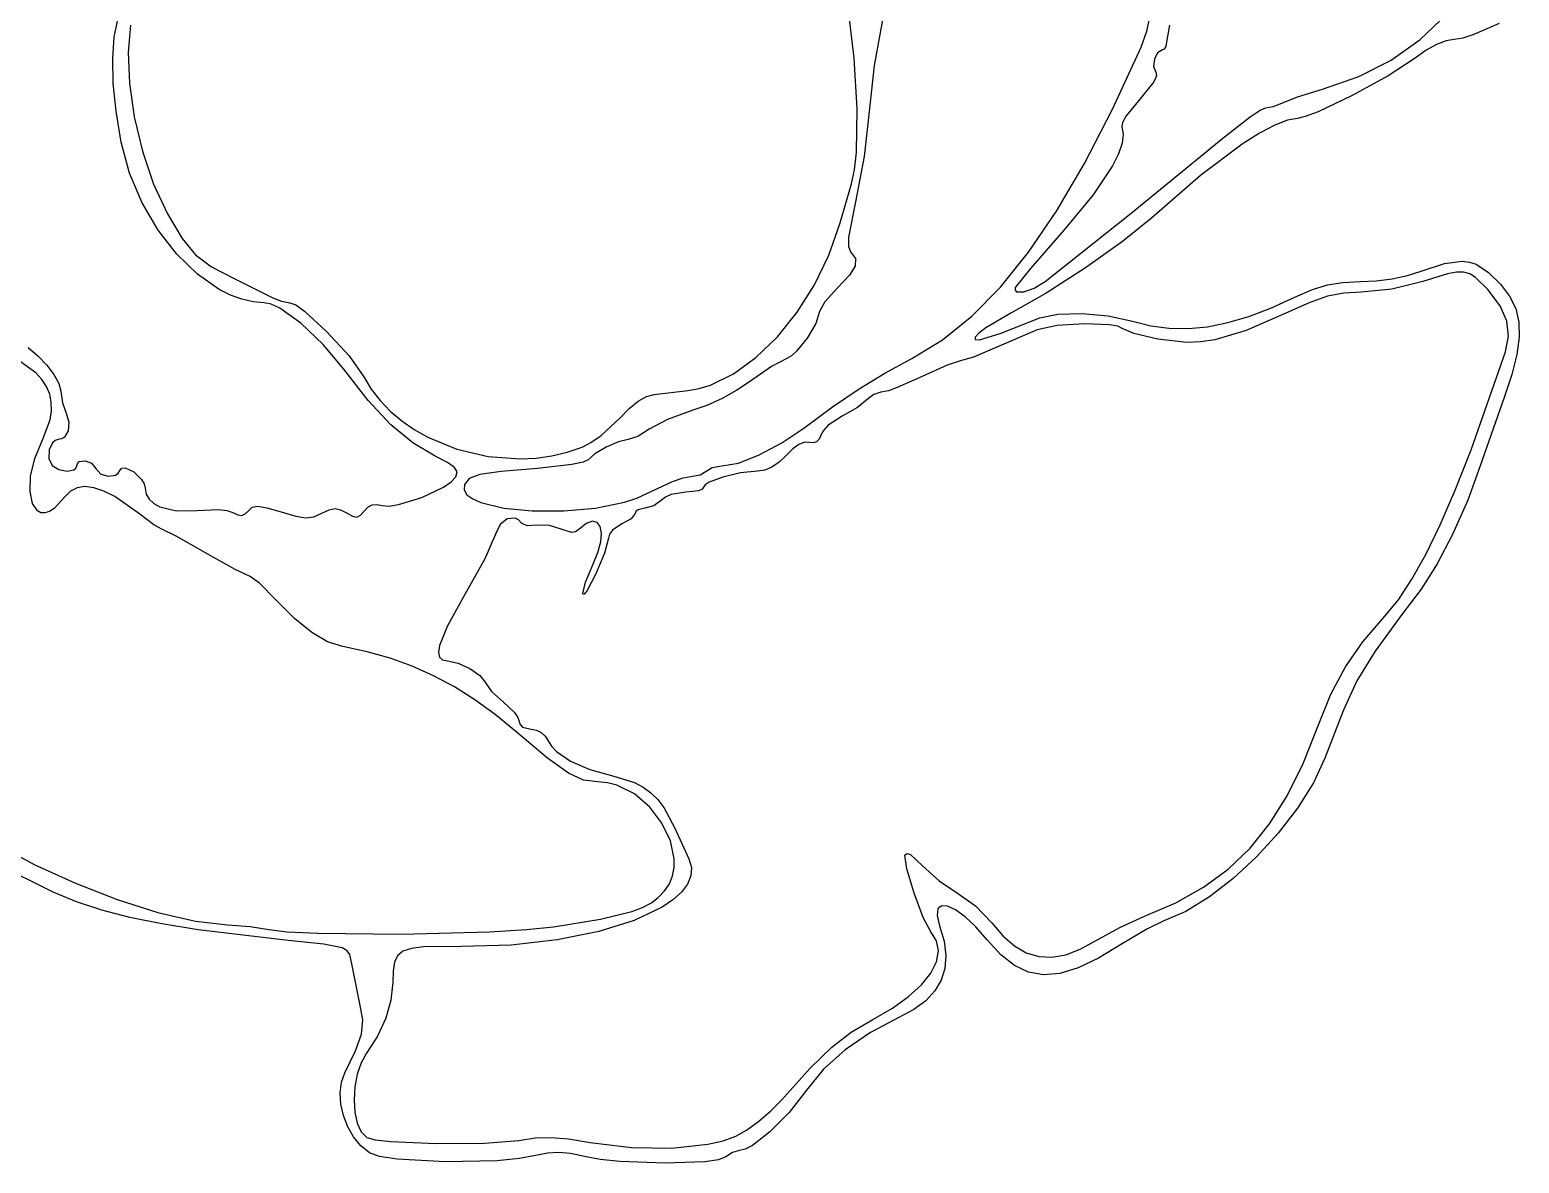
# Model space of a CAD drawing. Extents: x 56 to 1033, y 17 to 979.
# Drawn here: x 757.8 to 924.3, y 105.4 to 232.2 of the extents above; entities that cross this region are included whole.
import ezdxf

# ---------------------------------------------------------------- set-up
doc = ezdxf.new("R2010")
doc.units = 0

msp = doc.modelspace()

# ---------------------------------------------------------------- linework, layer by layer
at = {"layer": 'Layer 1'}
for p, q in [((849.960326, 228.993451), (849.255922, 234.970637)), ((853.432409, 234.843007), (852.91795, 232.08089)), ((767.235909, 231.389725), (767.66206, 233.481141)), ((882.699729, 232.011252), (883.14866, 234.085445)), ((913.274297, 231.108818), (916.23974, 233.94487)), ((769.04469, 232.692742), (768.792181, 229.680397)), ((852.91795, 232.08089), (852.214689, 228.198836)), ((882.07499, 230.21909), (882.699729, 232.011252)), ((885.238109, 232.681748), (884.9771, 231.25001)), ((919.278662, 231.641235), (918.020645, 231.256138)), ((922.08601, 232.893255), (919.278662, 231.641235)), ((767.058868, 228.959679), (767.235909, 231.389725)), ((878.862815, 223.31445), (882.07499, 230.21909)), ((884.44738, 229.92458), (883.909604, 229.619801)), ((884.652197, 230.029166), (884.44738, 229.92458)), ((884.820727, 230.313927), (884.652197, 230.029166)), ((884.9771, 231.25001), (884.820727, 230.313927)), ((910.0294, 228.796715), (913.274297, 231.108818)), ((913.915653, 229.888399), (912.68627, 229.004505)), ((915.085954, 230.547596), (913.915653, 229.888399)), ((916.154545, 230.961545), (915.085954, 230.547596)), ((917.0788, 231.109695), (916.154545, 230.961545)), ((918.020645, 231.256138), (917.0788, 231.109695)), ((767.130773, 226.189774), (767.058868, 228.959679)), ((768.792181, 229.680397), (768.943424, 226.190854)), ((850.309801, 223.344009), (849.960326, 228.993451)), ((852.214689, 228.198836), (851.69541, 223.36318)), ((883.54831, 228.903244), (883.451316, 228.071574)), ((883.909604, 229.619801), (883.54831, 228.903244)), ((906.417573, 226.955537), (910.0294, 228.796715)), ((912.68627, 229.004505), (909.689021, 227.033778)), ((883.451316, 228.071574), (883.70644, 227.42146)), ((883.763825, 227.027188), (883.467934, 226.36752)), ((883.70644, 227.42146), (883.763825, 227.027188)), ((902.35134, 225.53226), (906.417573, 226.955537)), ((909.689021, 227.033778), (905.650688, 224.819563)), ((767.451458, 223.078784), (767.130773, 226.189774)), ((768.943424, 226.190854), (769.47884, 222.430819)), ((883.467934, 226.36752), (881.93978, 224.45903)), ((899.554646, 224.662179), (902.35134, 225.53226)), ((850.235549, 218.50142), (850.309801, 223.344009)), ((851.69541, 223.36318), (851.072273, 218.022006)), ((875.712774, 217.221622), (878.862815, 223.31445)), ((881.93978, 224.45903), (880.390877, 222.540632)), ((894.261001, 222.449676), (895.374248, 223.177397)), ((895.374248, 223.177397), (895.99406, 223.44467)), ((895.99406, 223.44467), (896.843294, 223.603335)), ((896.843294, 223.603335), (897.79398, 223.98481)), ((897.79398, 223.98481), (899.554646, 224.662179)), ((905.650688, 224.819563), (901.842645, 223.013306)), ((768.02076, 219.62548), (767.451458, 223.078784)), ((769.47884, 222.430819), (770.378853, 218.606998)), ((879.981442, 221.796158), (879.90441, 221.33166)), ((880.390877, 222.540632), (879.981442, 221.796158)), ((891.18536, 220.05747), (894.261001, 222.449676)), ((897.001334, 221.528937), (895.309871, 220.622253)), ((898.415085, 222.080385), (897.001334, 221.528937)), ((899.53627, 222.266455), (898.415085, 222.080385)), ((900.422288, 222.46674), (899.53627, 222.266455)), ((901.842645, 223.013306), (900.422288, 222.46674)), ((879.90441, 221.33166), (880.052293, 220.502147)), ((880.052293, 220.502147), (879.92709, 219.497106)), ((880.929219, 211.678842), (891.18536, 220.05747)), ((895.309871, 220.622253), (893.355546, 219.370474)), ((768.9563, 216.13875), (768.02076, 219.62548)), ((770.378853, 218.606998), (771.623882, 214.926097)), ((850.018026, 216.532416), (850.235549, 218.50142)), ((879.52915, 218.317162), (878.858824, 216.962939)), ((879.92709, 219.497106), (879.52915, 218.317162)), ((893.355546, 219.370474), (888.71772, 215.872201)), ((849.66877, 214.94479), (850.018026, 216.532416)), ((851.072273, 218.022006), (850.11927, 212.92468)), ((872.594765, 211.899761), (875.712774, 217.221622)), ((878.858824, 216.962939), (876.702411, 213.734157)), ((770.353584, 212.828262), (768.9563, 216.13875)), ((771.623882, 214.926097), (773.19435, 211.59482)), ((848.37889, 210.48487), (849.66877, 214.94479)), ((888.71772, 215.872201), (883.20667, 211.115255)), ((876.702411, 213.734157), (873.46065, 209.81576)), ((772.13351, 209.782984), (770.353584, 212.828262)), ((773.19435, 211.59482), (774.841499, 208.832742)), ((850.11927, 212.92468), (849.350635, 208.981166)), ((869.478689, 207.308018), (872.594765, 211.899761)), ((871.33136, 204.02557), (880.929219, 211.678842)), ((847.156855, 206.972392), (848.37889, 210.48487)), ((883.20667, 211.115255), (879.982006, 208.493555)), ((774.216975, 207.091886), (772.13351, 209.782984)), ((774.841499, 208.832742), (776.314945, 207.016148)), ((849.350635, 208.981166), (849.34282, 207.923379)), ((873.46065, 209.81576), (869.676786, 205.465141)), ((879.982006, 208.493555), (875.83711, 205.540299)), ((776.524875, 204.843938), (774.216975, 207.091886)), ((776.314945, 207.016148), (778.106106, 205.668764)), ((845.537409, 203.644205), (847.156855, 206.972392)), ((849.34282, 207.923379), (849.57455, 207.35786)), ((849.57455, 207.35786), (850.102909, 206.583549)), ((850.102909, 206.583549), (850.075861, 205.749109)), ((866.334444, 203.405546), (869.478689, 207.308018)), ((778.106106, 205.668764), (780.7064, 204.31432)), ((850.075861, 205.749109), (849.445058, 204.717402)), ((869.676786, 205.465141), (867.98828, 203.35001)), ((875.83711, 205.540299), (871.449019, 202.714046)), ((911.84195, 204.69247), (913.39073, 205.182805)), ((913.39073, 205.182805), (915.995476, 206.030115)), ((916.3277, 204.871247), (913.54398, 204.00476)), ((915.995476, 206.030115), (917.967487, 206.290913)), ((917.316782, 205.051923), (916.3277, 204.871247)), ((918.12413, 205.053579), (917.316782, 205.051923)), ((917.967487, 206.290913), (918.787271, 206.199979)), ((918.814834, 204.868233), (918.12413, 205.053579)), ((918.787271, 206.199979), (919.534136, 205.960751)), ((919.453985, 204.487904), (918.814834, 204.868233)), ((919.534136, 205.960751), (920.92279, 205.035185)), ((920.92279, 205.035185), (922.264131, 203.7083)), ((778.978108, 203.128107), (776.524875, 204.843938)), ((780.7064, 204.31432), (784.96922, 202.20601)), ((843.590056, 200.576585), (845.537409, 203.644205)), ((848.16215, 203.35129), (846.708628, 201.734339)), ((849.445058, 204.717402), (848.16215, 203.35129)), ((863.131929, 200.151499), (866.334444, 203.405546)), ((867.98828, 203.35001), (867.963074, 203.052385)), ((868.930713, 202.871801), (870.090598, 203.273345)), ((870.090598, 203.273345), (871.33137, 204.02557)), ((871.33137, 204.02557), (871.33136, 204.02557)), ((901.20625, 203.122547), (902.891759, 203.649459)), ((902.891759, 203.649459), (904.603163, 203.925246)), ((904.603163, 203.925246), (906.57341, 204.004945)), ((906.57341, 204.004945), (908.336936, 204.086888)), ((908.336936, 204.086888), (910.125234, 204.321614)), ((913.54398, 204.00476), (910.110865, 203.170109)), ((910.125234, 204.321614), (911.84195, 204.69247)), ((920.83798, 203.11037), (919.453985, 204.487904)), ((922.264131, 203.7083), (923.269006, 202.380566)), ((780.234505, 202.49754), (778.978108, 203.128107)), ((781.497571, 202.033365), (780.234505, 202.49754)), ((782.757418, 201.746705), (781.497571, 202.033365)), ((784.00416, 201.64868), (782.757418, 201.746705)), ((784.786744, 201.48567), (784.00416, 201.64868)), ((784.96922, 202.20601), (785.949693, 201.812294)), ((785.949693, 201.812294), (786.87054, 201.64855)), ((786.87054, 201.64855), (787.520589, 201.394212)), ((846.708628, 201.734339), (846.10037, 200.65141)), ((871.449019, 202.714046), (867.49477, 200.473355)), ((867.963074, 203.052385), (868.135383, 202.878251)), ((868.135383, 202.878251), (868.930713, 202.871801)), ((896.635369, 201.077745), (899.31369, 202.289475)), ((900.869033, 201.65041), (898.24873, 200.48011)), ((899.31369, 202.289475), (901.20625, 203.122547)), ((902.916139, 202.367724), (900.869033, 201.65041)), ((904.73369, 202.727856), (902.916139, 202.367724)), ((906.66533, 202.82661), (904.73369, 202.727856)), ((910.110865, 203.170109), (906.66533, 202.82661)), ((922.195092, 201.299558), (920.83798, 203.11037)), ((923.269006, 202.380566), (923.944792, 200.992057)), ((785.759166, 201.023341), (784.786744, 201.48567)), ((788.082029, 199.360939), (785.759166, 201.023341)), ((787.520589, 201.394212), (788.494481, 200.702552)), ((788.494481, 200.702552), (790.986018, 198.435396)), ((841.384299, 197.845804), (843.590056, 200.576585)), ((846.10037, 200.65141), (845.693012, 199.319959)), ((859.841045, 197.505029), (863.131929, 200.151499)), ((867.49477, 200.473355), (864.70779, 198.857687)), ((866.29623, 198.192875), (870.72699, 199.941455)), ((870.72699, 199.941455), (872.759717, 200.360833)), ((872.759717, 200.360833), (875.465154, 200.43)), ((875.465154, 200.43), (878.392559, 200.164652)), ((878.392559, 200.164652), (881.09119, 199.580485)), ((891.748914, 199.421515), (894.122237, 200.123015)), ((898.24873, 200.48011), (893.809894, 198.551677)), ((894.122237, 200.123015), (896.635369, 201.077745)), ((922.958664, 199.59374), (922.195092, 201.299558)), ((923.944792, 200.992057), (924.298867, 199.482844)), ((790.589757, 196.981895), (788.082029, 199.360939)), ((790.986018, 198.435396), (793.489596, 195.70334)), ((845.693012, 199.319959), (844.718045, 197.676409)), ((863.897145, 198.237052), (863.495859, 197.780784)), ((864.70779, 198.857687), (863.897145, 198.237052)), ((870.42153, 198.6213), (865.66505, 196.55952)), ((872.660276, 199.084177), (870.42153, 198.6213)), ((875.726768, 199.275046), (872.660276, 199.084177)), ((878.516333, 199.1765), (875.726768, 199.275046)), ((879.462058, 199.013256), (878.516333, 199.1765)), ((879.9243, 198.77113), (879.462058, 199.013256)), ((881.235356, 198.19918), (879.9243, 198.77113)), ((881.09119, 199.580485), (883.146146, 199.072397)), ((883.93533, 197.55574), (881.235356, 198.19918)), ((883.146146, 199.072397), (885.214017, 198.798686)), ((885.214017, 198.798686), (887.320183, 198.763121)), ((887.320183, 198.763121), (889.490022, 198.969474)), ((889.490022, 198.969474), (891.748914, 199.421515)), ((893.809894, 198.551677), (890.290963, 197.492215)), ((923.154131, 197.902832), (922.958664, 199.59374)), ((924.298867, 199.482844), (924.338609, 197.792998)), ((757.60706, 196.650706), (758.696411, 195.714271)), ((792.89936, 194.20663), (790.589757, 196.981895)), ((838.98964, 195.528137), (841.384299, 197.845804)), ((844.718045, 197.676409), (843.520928, 196.214395)), ((856.43169, 195.42529), (859.841045, 197.505029)), ((865.66505, 196.55952), (863.298786, 195.577142)), ((863.495859, 197.780784), (863.519527, 197.518557)), ((863.519527, 197.518557), (863.983748, 197.480046)), ((863.983748, 197.480046), (866.29623, 198.192875)), ((887.172565, 197.195608), (883.93533, 197.55574)), ((888.714158, 197.255187), (887.172565, 197.195608)), ((890.290963, 197.492215), (888.714158, 197.255187)), ((922.80693, 196.13675), (923.154131, 197.902832)), ((924.338609, 197.792998), (924.071395, 195.862592)), ((758.465365, 193.810466), (756.598275, 195.139869)), ((758.696411, 195.714271), (759.684907, 194.679606)), ((793.489596, 195.70334), (795.14966, 193.36264)), ((836.475584, 193.69986), (838.98964, 195.528137)), ((842.44712, 195.42755), (840.726391, 194.499203)), ((842.947019, 195.705724), (842.44712, 195.42755)), ((843.520928, 196.214395), (842.947019, 195.705724)), ((853.407429, 193.769712), (856.43169, 195.42529)), ((861.97527, 195.16856), (860.37138, 194.64824)), ((863.298786, 195.577142), (861.97527, 195.16856)), ((918.952667, 185.182288), (922.80693, 196.13675)), ((924.071395, 195.862592), (923.504603, 193.631697)), ((759.148388, 193.066937), (758.465365, 193.810466)), ((759.684907, 194.679606), (760.492797, 193.622364)), ((760.492797, 193.622364), (761.040331, 192.618201)), ((795.621389, 190.708589), (792.89936, 194.20663)), ((795.14966, 193.36264), (795.966997, 191.989591)), ((833.911633, 192.437246), (836.475584, 193.69986)), ((840.726391, 194.499203), (838.28162, 192.80437)), ((850.523345, 192.005162), (853.407429, 193.769712)), ((857.58127, 193.40132), (854.79114, 192.15442)), ((860.37138, 194.64824), (857.58127, 193.40132)), ((923.504603, 193.631697), (922.64561, 191.040385)), ((759.664214, 192.271027), (759.148388, 193.066937)), ((760.012707, 191.422863), (759.664214, 192.271027)), ((761.040331, 192.618201), (761.24776, 191.74277)), ((761.24776, 191.74277), (761.433759, 190.457126)), ((795.966997, 191.989591), (796.954768, 190.709551)), ((827.62522, 191.40055), (831.36729, 191.81657)), ((831.36729, 191.81657), (832.632667, 192.041899)), ((832.632667, 192.041899), (833.911633, 192.437246)), ((836.864933, 191.859431), (835.19605, 190.94285)), ((838.28162, 192.80437), (836.864933, 191.859431)), ((847.567283, 189.994504), (850.523345, 192.005162)), ((852.94874, 191.63407), (852.167793, 191.390459)), ((853.827963, 191.786935), (852.94874, 191.63407)), ((854.79114, 192.15442), (853.827963, 191.786935)), ((760.19373, 190.522574), (760.012707, 191.422863)), ((760.207147, 189.570287), (760.19373, 190.522574)), ((761.433759, 190.457126), (761.85348, 189.2818)), ((798.157449, 187.994485), (795.621389, 190.708589)), ((796.954768, 190.709551), (798.09669, 189.527769)), ((824.826787, 189.829592), (825.824004, 190.630162)), ((825.824004, 190.630162), (826.764571, 191.159132)), ((826.764571, 191.159132), (827.62522, 191.40055)), ((833.483217, 190.159326), (831.93468, 189.61356)), ((835.19605, 190.94285), (833.483217, 190.159326)), ((844.32709, 187.6006), (847.567283, 189.994504)), ((850.336213, 189.925452), (848.64673, 188.97603)), ((851.44092, 190.80472), (850.336213, 189.925452)), ((852.167793, 191.390459), (851.44092, 190.80472)), ((922.64561, 191.040385), (919.96507, 183.387135)), ((759.24039, 186.40272), (760.05282, 188.56613)), ((760.05282, 188.56613), (760.207147, 189.570287)), ((761.85348, 189.2818), (762.15867, 188.276984)), ((762.15867, 188.276984), (762.076759, 187.323584)), ((798.09669, 189.527769), (799.376479, 188.449492)), ((799.376479, 188.449492), (800.777853, 187.479971)), ((821.66557, 186.805111), (823.79619, 188.77337)), ((823.79619, 188.77337), (824.826787, 189.829592)), ((829.107775, 188.600131), (827.06663, 187.49794)), ((831.93468, 189.61356), (829.107775, 188.600131)), ((848.64673, 188.97603), (847.072373, 187.937367)), ((761.664245, 186.611951), (761.351669, 186.406284)), ((762.076759, 187.323584), (761.664245, 186.611951)), ((800.618664, 185.958704), (798.157449, 187.994485)), ((800.777853, 187.479971), (802.284527, 186.624452)), ((802.284527, 186.624452), (805.548644, 185.276419)), ((820.540297, 186.013704), (821.66557, 186.805111)), ((825.764471, 186.674849), (824.71438, 186.3325)), ((827.06663, 187.49794), (825.764471, 186.674849)), ((841.887516, 185.957381), (844.32709, 187.6006)), ((846.24446, 186.84349), (846.052081, 186.371968)), ((846.525697, 187.362338), (846.24446, 186.84349)), ((847.072373, 187.937367), (846.525697, 187.362338)), ((758.348727, 184.237025), (759.24039, 186.40272)), ((759.948075, 185.186814), (759.903314, 184.229186)), ((760.331783, 185.993322), (759.948075, 185.186814)), ((760.62674, 186.241071), (760.331783, 185.993322)), ((760.97763, 186.33244), (760.62674, 186.241071)), ((761.351669, 186.406284), (760.97763, 186.33244)), ((803.11616, 184.49563), (800.618664, 185.958704)), ((805.548644, 185.276419), (809.038563, 184.447381)), ((816.174738, 184.514248), (817.896366, 184.920945)), ((817.896366, 184.920945), (819.56046, 185.49413)), ((819.56036, 185.49422), (820.540297, 186.013704)), ((819.56046, 185.49413), (819.56036, 185.49422)), ((822.249983, 185.492373), (820.981683, 184.747322)), ((823.62798, 186.088567), (822.249983, 185.492373)), ((824.71438, 186.3325), (823.62798, 186.088567)), ((839.357084, 184.618426), (841.887516, 185.957381)), ((843.102945, 185.305173), (842.36406, 184.57194)), ((843.793726, 185.800207), (843.102945, 185.305173)), ((844.415277, 186.045158), (843.793726, 185.800207)), ((844.94647, 186.02814), (844.415277, 186.045158)), ((845.399996, 185.962362), (844.94647, 186.02814)), ((845.769563, 186.077615), (845.399996, 185.962362)), ((846.052081, 186.371968), (845.769563, 186.077615)), ((917.189567, 180.692561), (918.952667, 185.182288)), ((757.887239, 182.238552), (758.348727, 184.237025)), ((759.903314, 184.229186), (760.27431, 183.43671)), ((760.27431, 183.43671), (761.043955, 182.979676)), ((762.948088, 183.13017), (763.03375, 183.38721)), ((763.03375, 183.38721), (763.110408, 183.681517)), ((763.110408, 183.681517), (763.315714, 183.871046)), ((763.315714, 183.871046), (763.964263, 183.956112)), ((763.964263, 183.956112), (764.683383, 183.683088)), ((764.683383, 183.683088), (765.17706, 183.09265)), ((804.508179, 183.782897), (803.11616, 184.49563)), ((805.2941, 183.220677), (804.508179, 183.782897)), ((805.568311, 182.713759), (805.2941, 183.220677)), ((809.038563, 184.447381), (812.624016, 184.179328)), ((812.624016, 184.179328), (814.41186, 184.268792)), ((814.41186, 184.268792), (816.174738, 184.514248)), ((818.41394, 183.534059), (814.56944, 183.09985)), ((819.666199, 183.800077), (818.41394, 183.534059)), ((820.22438, 184.05682), (819.666199, 183.800077)), ((820.981683, 184.747322), (820.22438, 184.05682)), ((833.42908, 182.79803), (834.094225, 183.214075)), ((834.094225, 183.214075), (835.18225, 183.38712)), ((835.18225, 183.38712), (837.025445, 183.717189)), ((837.025445, 183.717189), (839.357084, 184.618426)), ((840.774455, 183.251274), (839.966069, 182.910904)), ((841.578611, 183.807634), (840.774455, 183.251274)), ((842.36406, 184.57194), (841.578611, 183.807634)), ((919.96507, 183.387135), (918.58279, 179.558125)), ((757.812885, 180.518094), (757.887239, 182.238552)), ((761.043955, 182.979676), (761.954904, 182.815568)), ((761.954904, 182.815568), (762.715415, 182.949655)), ((762.715415, 182.949655), (762.948088, 183.13017)), ((765.17706, 183.09265), (765.719569, 182.485981)), ((765.719569, 182.485981), (766.550885, 182.232031)), ((766.550885, 182.232031), (767.368858, 182.354845)), ((767.368858, 182.354845), (767.67842, 182.565054)), ((767.67842, 182.565054), (767.87134, 182.87847)), ((767.87134, 182.87847), (768.089405, 183.135462)), ((768.089405, 183.135462), (768.454382, 183.172483)), ((768.454382, 183.172483), (769.408099, 182.738586)), ((769.408099, 182.738586), (770.298551, 181.880731)), ((770.298551, 181.880731), (770.584447, 181.387805)), ((804.045072, 181.011778), (804.922102, 181.610415)), ((804.922102, 181.610415), (805.4252, 182.16693)), ((805.4252, 182.16693), (805.568311, 182.713759)), ((806.907478, 181.989486), (806.40738, 181.31152)), ((808.103665, 182.441035), (806.907478, 181.989486)), ((810.492224, 182.774909), (808.103665, 182.441035)), ((814.56944, 183.09985), (810.492224, 182.774909)), ((826.8664, 180.34557), (829.676056, 181.661595)), ((829.676056, 181.661595), (830.851202, 182.061929)), ((830.851202, 182.061929), (831.66336, 182.20896)), ((831.66336, 182.20896), (832.760217, 182.381995)), ((832.760217, 182.381995), (833.42908, 182.79803)), ((833.757446, 181.564727), (833.300395, 181.272114)), ((835.298686, 182.147536), (833.757446, 181.564727)), ((837.26616, 182.605952), (835.298686, 182.147536)), ((839.16793, 182.79457), (837.26616, 182.605952)), ((839.966069, 182.910904), (839.16793, 182.79457)), ((758.082626, 179.18644), (757.812885, 180.518094)), ((761.74176, 179.96369), (760.52603, 178.632216)), ((762.347991, 180.582535), (761.74176, 179.96369)), ((763.089612, 180.951786), (762.347991, 180.582535)), ((763.961393, 181.072675), (763.089612, 180.951786)), ((764.958104, 180.946434), (763.961393, 181.072675)), ((766.074516, 180.574293), (764.958104, 180.946434)), ((767.305401, 179.957484), (766.074516, 180.574293)), ((770.08967, 177.99479), (767.305401, 179.957484)), ((770.584447, 181.387805), (770.6918, 180.90287)), ((770.6918, 180.90287), (770.805526, 180.249986)), ((770.805526, 180.249986), (771.133174, 179.677428)), ((801.616841, 179.862049), (804.045072, 181.011778)), ((806.40738, 181.31152), (806.359445, 180.707754)), ((806.359445, 180.707754), (806.676125, 180.167577)), ((806.676125, 180.167577), (807.317193, 179.692888)), ((825.668902, 179.796046), (826.86618, 180.34554)), ((826.86618, 180.34554), (826.8664, 180.34557)), ((828.863496, 179.90102), (828.42175, 179.55793)), ((829.524141, 180.181976), (828.863496, 179.90102)), ((831.14473, 180.44153), (829.524141, 180.181976)), ((832.549925, 180.60643), (831.14473, 180.44153)), ((832.977386, 180.784936), (832.549925, 180.60643)), ((833.13438, 181.00293), (832.977386, 180.784936)), ((833.300395, 181.272114), (833.13438, 181.00293)), ((915.512676, 176.810476), (917.189567, 180.692561)), ((758.653424, 178.354382), (758.082626, 179.18644)), ((759.038269, 178.160323), (758.653424, 178.354382)), ((759.979952, 178.285391), (759.482238, 178.13271)), ((760.52603, 178.632216), (759.979952, 178.285391)), ((771.133174, 179.677428), (771.654451, 179.193945)), ((771.654451, 179.193945), (772.349064, 178.808284)), ((772.349064, 178.808284), (774.177125, 178.365423)), ((774.177125, 178.365423), (776.45501, 178.41883)), ((776.45501, 178.41883), (778.885378, 178.526803)), ((778.885378, 178.526803), (779.830927, 178.406989)), ((779.830927, 178.406989), (780.49157, 178.17759)), ((781.869511, 178.016823), (782.2273, 178.38266)), ((782.2273, 178.38266), (782.665254, 178.782216)), ((782.665254, 178.782216), (783.289669, 178.898088)), ((783.289669, 178.898088), (784.299574, 178.723068)), ((784.299574, 178.723068), (785.894, 178.24995)), ((785.894, 178.24995), (785.8941, 178.24976)), ((785.8941, 178.24976), (787.525671, 177.773104)), ((790.44739, 178.0968), (791.269695, 178.480297)), ((791.269695, 178.480297), (791.919271, 178.613237)), ((791.919271, 178.613237), (792.525401, 178.497384)), ((792.525401, 178.497384), (793.21737, 178.1345)), ((794.773585, 177.869188), (795.19952, 178.3634)), ((795.19952, 178.3634), (795.602243, 178.785259)), ((795.602243, 178.785259), (796.064509, 179.025524)), ((796.064509, 179.025524), (796.593658, 179.086416)), ((796.593658, 179.086416), (797.19703, 178.97016)), ((797.19703, 178.97016), (797.967639, 178.908491)), ((797.967639, 178.908491), (799.035747, 179.065568)), ((799.035747, 179.065568), (801.616841, 179.862049)), ((807.317193, 179.692888), (808.242418, 179.285586)), ((808.242418, 179.285586), (810.784428, 178.680743)), ((810.784428, 178.680743), (813.980325, 178.368241)), ((813.980325, 178.368241), (817.508279, 178.363276)), ((817.508279, 178.363276), (821.046459, 178.681041)), ((821.046459, 178.681041), (824.273036, 179.336731)), ((824.273036, 179.336731), (825.668902, 179.796046)), ((825.563614, 178.305021), (825.47634, 178.07061)), ((825.801243, 178.496968), (825.563614, 178.305021)), ((826.5824, 178.67428), (825.801243, 178.496968)), ((827.578928, 178.933848), (826.5824, 178.67428)), ((828.42175, 179.55793), (827.578928, 178.933848)), ((918.58279, 179.558125), (916.828745, 175.631417)), ((759.482238, 178.13271), (759.038269, 178.160323)), ((771.655947, 176.810543), (770.08967, 177.99479)), ((772.54463, 176.31799), (771.655947, 176.810543)), ((780.49157, 178.17759), (781.045317, 177.919462)), ((781.045317, 177.919462), (781.490074, 177.864149)), ((781.490074, 177.864149), (781.869511, 178.016823)), ((787.525671, 177.773104), (788.658999, 177.594407)), ((788.658999, 177.594407), (789.5482, 177.705147)), ((789.5482, 177.705147), (790.44739, 178.0968)), ((793.21737, 178.1345), (793.889263, 177.767052)), ((793.889263, 177.767052), (794.372417, 177.67451)), ((794.372417, 177.67451), (794.773585, 177.869188)), ((810.376025, 176.837773), (809.87405, 175.76675)), ((811.176051, 177.461844), (810.376025, 176.837773)), ((812.047127, 177.543138), (811.176051, 177.461844)), ((812.43837, 177.350298), (812.047127, 177.543138)), ((812.76225, 176.98583), (812.43837, 177.350298)), ((813.402246, 176.70549), (812.76225, 176.98583)), ((814.49828, 176.74738), (813.402246, 176.70549)), ((815.88572, 176.733619), (814.49828, 176.74738)), ((817.22642, 176.31923), (815.88572, 176.733619)), ((820.010766, 176.940255), (819.17753, 176.26343)), ((820.697197, 177.197586), (820.010766, 176.940255)), ((821.219515, 177.078303), (820.697197, 177.197586)), ((821.560415, 176.625285), (821.219515, 177.078303)), ((821.702589, 175.881414), (821.560415, 176.625285)), ((824.00362, 176.90704), (822.952918, 176.204509)), ((825.043723, 177.479814), (824.00362, 176.90704)), ((825.47634, 178.07061), (825.043723, 177.479814)), ((913.904636, 173.498013), (915.512676, 176.810476)), ((774.148615, 175.539301), (772.54463, 176.31799)), ((777.43458, 173.66712), (774.148615, 175.539301)), ((809.87405, 175.76675), (808.664949, 172.992243)), ((818.38199, 175.927085), (817.22642, 176.31923)), ((818.809253, 176.004632), (818.38199, 175.927085)), ((819.17753, 176.26343), (818.809253, 176.004632)), ((821.321533, 173.692631), (821.628731, 174.889569)), ((821.628731, 174.889569), (821.702589, 175.881414)), ((822.49476, 175.30169), (822.0385, 173.641748)), ((822.625017, 175.751799), (822.49476, 175.30169)), ((822.952918, 176.204509), (822.625017, 175.751799)), ((916.828745, 175.631417), (915.162904, 172.442215)), ((780.747239, 171.794951), (777.43458, 173.66712)), ((820.76369, 172.33348), (821.321533, 173.692631)), ((822.0385, 173.641748), (821.07324, 171.333926)), ((912.348088, 170.717151), (913.904636, 173.498013)), ((782.41538, 171.01626), (780.747239, 171.794951)), ((808.664949, 172.992243), (806.29121, 168.74991)), ((819.94591, 170.386641), (820.76369, 172.33348)), ((915.162904, 172.442215), (913.36782, 169.612368)), ((783.459459, 170.264481), (782.41538, 171.01626)), ((785.27153, 168.45698), (783.459459, 170.264481)), ((819.63453, 169.13017), (819.94591, 170.386641)), ((821.07324, 171.333926), (820.103682, 169.467107)), ((910.825672, 168.42987), (912.348088, 170.717151)), ((787.399322, 166.316442), (785.27153, 168.45698)), ((806.29121, 168.74991), (804.481956, 165.518934)), ((819.677304, 169.011429), (819.63453, 169.13017)), ((819.775011, 169.039348), (819.677304, 169.011429)), ((820.103682, 169.467107), (819.775011, 169.039348)), ((909.32003, 166.59815), (910.825672, 168.42987)), ((913.36782, 169.612368), (911.22605, 166.763725)), ((906.841335, 163.719068), (909.32003, 166.59815)), ((911.22605, 166.763725), (908.215831, 162.676116)), ((789.317646, 164.755185), (787.399322, 166.316442)), ((804.481956, 165.518934), (803.592866, 163.292679)), ((791.090622, 163.728251), (789.317646, 164.755185)), ((792.78237, 163.19068), (791.090622, 163.728251)), ((803.592866, 163.292679), (803.488252, 162.535729)), ((904.895315, 160.912094), (906.841335, 163.719068)), ((795.506379, 162.606112), (792.78237, 163.19068)), ((798.08974, 161.875698), (795.506379, 162.606112)), ((800.559172, 160.986331), (798.08974, 161.875698)), ((803.488252, 162.535729), (803.607521, 162.00525)), ((803.607521, 162.00525), (803.948621, 161.693002)), ((803.948621, 161.693002), (804.5095, 161.59075)), ((804.5095, 161.59075), (805.677125, 161.346551)), ((908.215831, 162.676116), (906.18563, 159.356545)), ((802.941391, 159.924901), (800.559172, 160.986331)), ((805.263114, 158.678301), (802.941391, 159.924901)), ((805.677125, 161.346551), (806.98348, 160.739784)), ((806.98348, 160.739784), (808.099057, 159.959195)), ((808.099057, 159.959195), (808.69435, 159.19353)), ((903.286945, 157.855473), (904.895315, 160.912094)), ((807.551056, 157.233421), (805.263114, 158.678301)), ((808.69435, 159.19353), (809.423301, 158.158113)), ((906.18563, 159.356545), (904.6452, 155.987794)), ((809.831936, 155.577154), (807.551056, 157.233421)), ((809.423301, 158.158113), (810.75526, 156.96686)), ((810.75526, 156.96686), (811.999161, 155.792799)), ((901.8212, 154.22745), (903.286945, 157.855473)), ((812.13247, 153.69639), (809.831936, 155.577154)), ((811.999161, 155.792799), (812.377576, 155.23768)), ((812.377576, 155.23768), (812.51656, 154.7987)), ((904.6452, 155.987794), (902.60584, 150.693185)), ((815.676772, 150.717571), (812.13247, 153.69639)), ((812.51656, 154.7987), (812.61514, 154.44955)), ((812.61514, 154.44955), (812.890525, 154.175608)), ((812.890525, 154.175608), (813.84958, 153.93266)), ((813.84958, 153.93266), (814.437411, 153.840244)), ((814.437411, 153.840244), (814.976118, 153.578911)), ((814.976118, 153.578911), (815.430183, 153.172538)), ((900.172634, 150.107077), (901.8212, 154.22745)), ((815.430183, 153.172538), (815.76409, 152.645)), ((815.76409, 152.645), (816.136562, 152.027622)), ((816.136562, 152.027622), (816.680398, 151.436954)), ((818.023606, 149.00672), (815.676772, 150.717571)), ((816.680398, 151.436954), (818.250964, 150.352554)), ((818.250964, 150.352554), (820.41339, 149.425412)), ((898.386913, 146.498527), (900.172634, 150.107077)), ((902.60584, 150.693185), (901.320169, 147.948295)), ((819.719547, 148.227129), (818.023606, 149.00672)), ((820.41339, 149.425412), (823.10528, 148.68914)), ((823.10528, 148.68914), (825.41882, 147.9646)), ((821.31117, 148.04209), (819.719547, 148.227129)), ((822.38719, 147.948999), (821.31117, 148.04209)), ((823.433979, 147.681853), (822.38719, 147.948999)), ((825.395285, 146.69816), (823.433979, 147.681853)), ((827.10593, 145.23654), (825.395285, 146.69816)), ((825.41882, 147.9646), (826.381468, 147.456619)), ((826.381468, 147.456619), (827.237165, 146.832389)), ((827.237165, 146.832389), (828.002757, 146.077577)), ((901.320169, 147.948295), (899.548296, 145.125375)), ((828.476759, 143.442519), (827.10593, 145.23654)), ((828.002757, 146.077577), (828.69509, 145.177853)), ((828.69509, 145.177853), (829.92737, 142.88634)), ((896.422077, 143.355893), (898.386913, 146.498527)), ((899.548296, 145.125375), (897.395293, 142.33057)), ((829.418613, 141.461626), (828.476759, 143.442519)), ((894.236168, 140.633265), (896.422077, 143.355893)), ((829.92737, 142.88634), (831.48807, 139.42513)), ((897.395293, 142.33057), (894.966231, 139.670031)), ((754.263317, 140.980137), (758.371156, 138.772152)), ((829.842336, 139.439388), (829.418613, 141.461626)), ((855.64221, 139.86877), (855.864106, 140.054632)), ((855.864106, 140.054632), (856.280368, 139.909692)), ((856.280368, 139.909692), (857.62009, 138.67278)), ((891.787224, 138.284735), (894.236168, 140.633265)), ((757.93556, 136.958805), (755.182054, 138.27385)), ((758.371156, 138.772152), (762.887978, 136.709092)), ((829.658771, 137.521333), (829.832037, 138.458242)), ((829.832037, 138.458242), (829.842336, 139.439388)), ((831.48807, 139.42513), (831.764567, 138.473155)), ((831.764567, 138.473155), (831.706471, 137.533571)), ((855.859301, 138.31156), (855.64221, 139.86877)), ((856.665273, 135.611269), (855.859301, 138.31156)), ((857.62009, 138.67278), (859.479636, 136.972854)), ((889.033288, 136.264395), (891.787224, 138.284735)), ((894.966231, 139.670031), (892.366183, 137.249905)), ((760.397732, 135.721924), (757.93556, 136.958805)), ((762.887978, 136.709092), (767.557491, 134.899017)), ((828.77876, 135.85299), (829.311393, 136.646852)), ((829.311393, 136.646852), (829.658771, 137.521333)), ((831.332173, 136.613451), (830.660063, 135.71987)), ((831.706471, 137.533571), (831.332173, 136.613451)), ((859.479636, 136.972854), (861.52342, 135.61627)), ((892.366183, 137.249905), (889.700221, 135.17634)), ((762.998187, 134.644203), (760.397732, 135.721924)), ((827.299715, 134.534613), (828.096512, 135.142311)), ((828.096512, 135.142311), (828.77876, 135.85299)), ((830.660063, 135.71987), (829.708529, 134.859904)), ((857.681661, 132.893223), (856.665273, 135.611269)), ((861.52342, 135.61627), (863.545334, 134.180299)), ((885.9324, 134.526336), (889.033288, 136.264395)), ((889.700221, 135.17634), (887.073416, 133.555484)), ((765.829493, 133.704283), (762.998187, 134.644203)), ((768.984222, 132.880804), (765.829493, 133.704283)), ((767.557491, 134.899017), (772.123404, 133.449982)), ((772.123404, 133.449982), (776.329424, 132.470044)), ((821.621412, 132.698458), (825.093348, 133.541124)), ((825.093348, 133.541124), (826.321087, 134.008136)), ((828.495963, 134.040628), (825.361291, 132.552444)), ((826.321087, 134.008136), (827.299715, 134.534613)), ((829.708529, 134.859904), (828.495963, 134.040628)), ((859.316932, 133.84687), (859.236155, 133.098586)), ((859.722325, 134.19269), (859.316932, 133.84687)), ((860.401939, 134.150611), (859.722325, 134.19269)), ((861.305376, 133.735198), (860.401939, 134.150611)), ((862.382241, 132.961015), (861.305376, 133.735198)), ((863.545334, 134.180299), (865.35244, 132.28961)), ((882.4426, 133.02465), (885.9324, 134.526336)), ((887.073416, 133.555484), (884.59084, 132.493485)), ((772.554944, 132.152405), (768.984222, 132.880804)), ((776.634227, 131.497727), (772.554944, 132.152405)), ((776.329424, 132.470044), (779.91926, 132.06726)), ((779.91926, 132.06726), (782.45033, 131.885951)), ((782.45033, 131.885951), (784.53524, 131.54784)), ((813.31838, 131.521997), (816.34564, 131.83261)), ((816.34564, 131.83261), (816.34566, 131.83255)), ((816.34566, 131.83255), (821.621412, 132.698458)), ((825.361291, 132.552444), (821.403167, 131.311916)), ((858.53, 131.28275), (857.681661, 132.893223)), ((859.236155, 133.098586), (859.53039, 131.933275)), ((859.53039, 131.933275), (860.027993, 130.215908)), ((863.582138, 131.842625), (862.382241, 132.961015)), ((864.85467, 130.394595), (863.582138, 131.842625)), ((865.35244, 132.28961), (866.596797, 130.823651)), ((876.97314, 130.27921), (879.670453, 131.77736)), ((879.670453, 131.77736), (882.4426, 133.02465)), ((884.59084, 132.493485), (882.683972, 131.561815)), ((786.68876, 130.324095), (776.634227, 131.497727)), ((784.53524, 131.54784), (786.587474, 131.282708)), ((786.587474, 131.282708), (790.010328, 131.110845)), ((790.662686, 129.902067), (786.68876, 130.324095)), ((790.010328, 131.110845), (799.326124, 131.032231)), ((799.326124, 131.032231), (809.199078, 131.282614)), ((809.199078, 131.282614), (813.31838, 131.521997)), ((816.768709, 130.375645), (811.605037, 129.80023)), ((821.403167, 131.311916), (816.768709, 130.375645)), ((859.19654, 130.26221), (858.53, 131.28275)), ((859.410701, 129.134704), (859.19654, 130.26221)), ((860.027993, 130.215908), (860.226057, 128.635633)), ((866.376246, 128.714861), (864.85467, 130.394595)), ((866.596797, 130.823651), (867.883459, 129.707711)), ((875.252158, 129.326261), (876.97314, 130.27921)), ((882.683972, 131.561815), (879.87817, 129.881225)), ((792.732742, 129.46798), (790.662686, 129.902067)), ((793.263468, 129.163893), (792.732742, 129.46798)), ((793.569803, 128.757766), (793.263468, 129.163893)), ((793.84474, 127.507355), (793.569803, 128.757766)), ((798.911502, 128.605841), (798.566811, 127.879956)), ((799.520534, 129.107691), (798.911502, 128.605841)), ((800.466866, 129.423883), (799.520534, 129.107691)), ((801.82346, 129.592793), (800.466866, 129.423883)), ((806.05927, 129.64227), (801.82346, 129.592793)), ((811.605037, 129.80023), (806.05927, 129.64227)), ((859.188163, 127.92409), (859.410701, 129.134704)), ((860.226057, 128.635633), (860.12197, 127.186575)), ((867.900177, 127.50011), (866.376246, 128.714861)), ((867.883459, 129.707711), (869.221021, 128.940305)), ((869.221021, 128.940305), (870.618076, 128.519944)), ((870.618076, 128.519944), (872.083221, 128.445141)), ((872.083221, 128.445141), (873.62505, 128.714409)), ((873.62505, 128.714409), (875.252158, 129.326261)), ((877.295753, 128.341715), (875.014078, 127.257005)), ((879.87817, 129.881225), (877.295753, 128.341715)), ((794.75097, 123.025485), (793.84474, 127.507355)), ((798.4135, 126.891661), (798.37861, 125.60258)), ((798.566811, 127.879956), (798.4135, 126.891661)), ((857.49571, 125.348975), (858.544606, 126.654228)), ((858.544606, 126.654228), (859.188163, 127.92409)), ((860.12197, 127.186575), (859.713115, 125.862858)), ((869.476195, 126.748647), (867.900177, 127.50011)), ((871.15403, 126.458774), (869.476195, 126.748647)), ((872.983414, 126.628792), (871.15403, 126.458774)), ((875.014078, 127.257005), (872.983414, 126.628792)), ((798.37861, 125.60258), (798.177754, 123.637668)), ((856.057156, 124.032193), (857.49571, 125.348975)), ((859.713115, 125.862858), (858.996878, 124.658605)), ((798.177754, 123.637668), (797.598709, 121.602931)), ((854.244622, 122.727738), (856.057156, 124.032193)), ((857.970645, 123.567941), (856.6318, 122.58499)), ((858.996878, 124.658605), (857.970645, 123.567941)), ((795.02002, 121.413399), (794.75097, 123.025485)), ((797.598709, 121.602931), (796.676762, 119.593419)), ((854.97773, 121.703875), (851.793451, 120.019208)), ((852.07379, 121.45947), (854.244622, 122.727738)), ((856.6318, 122.58499), (854.97773, 121.703875)), ((794.869389, 119.827181), (795.02002, 121.413399)), ((847.476494, 118.378394), (849.633931, 120.036971)), ((851.793451, 120.019208), (848.963892, 118.067159)), ((849.633931, 120.036971), (852.07379, 121.45947)), ((794.228699, 117.959625), (794.869389, 119.827181)), ((796.676762, 119.593419), (795.4472, 117.70418)), ((845.064054, 116.01018), (847.476494, 118.378394)), ((793.02757, 115.503525), (794.228699, 117.959625)), ((794.830615, 116.638297), (794.391614, 115.352015)), ((795.4472, 117.70418), (794.830615, 116.638297)), ((848.963892, 118.067159), (846.558477, 115.90231)), ((792.640581, 114.445208), (793.02757, 115.503525)), ((794.391614, 115.352015), (794.129942, 113.939057)), ((841.85919, 112.45877), (845.064054, 116.01018)), ((846.558477, 115.90231), (844.64663, 113.579245)), ((792.496128, 113.256651), (792.640581, 114.445208)), ((792.577027, 111.994188), (792.496128, 113.256651)), ((794.129942, 113.939057), (794.045344, 112.493146)), ((844.64663, 113.579245), (842.685395, 111.084063)), ((792.866092, 110.714155), (792.577027, 111.994188)), ((794.045344, 112.493146), (794.137565, 111.108007)), ((840.669662, 111.246313), (841.85919, 112.45877)), ((793.346139, 109.472885), (792.866092, 110.714155)), ((794.137565, 111.108007), (794.406351, 109.877362)), ((837.942494, 109.095242), (839.308113, 110.08098)), ((839.308113, 110.08098), (840.669662, 111.246313)), ((842.685395, 111.084063), (840.550885, 108.915659)), ((793.999981, 108.326714), (793.346139, 109.472885)), ((794.810433, 107.331976), (793.999981, 108.326714)), ((794.406351, 109.877362), (794.851448, 108.894936)), ((794.851448, 108.894936), (795.4726, 108.25445)), ((814.296485, 108.215979), (816.049143, 108.278776)), ((816.049143, 108.278776), (818.014474, 108.116193)), ((835.312521, 107.911672), (836.74068, 108.42134)), ((836.74068, 108.42134), (836.74076, 108.42157)), ((836.74076, 108.42157), (837.942494, 109.095242)), ((840.550885, 108.915659), (838.588598, 107.385908)), ((795.76031, 106.545005), (794.810433, 107.331976)), ((795.4726, 108.25445), (796.404846, 108.009976)), ((796.404846, 108.009976), (798.171465, 107.814692)), ((798.171465, 107.814692), (803.221178, 107.590208)), ((803.221178, 107.590208), (808.648451, 107.618035)), ((808.648451, 107.618035), (812.48, 107.93521)), ((812.48, 107.93521), (814.296485, 108.215979)), ((818.014474, 108.116193), (820.46898, 107.72082)), ((820.46898, 107.72082), (825.068778, 107.150529)), ((825.068778, 107.150529), (829.584206, 107.08882)), ((829.584206, 107.08882), (833.609946, 107.518241)), ((833.609946, 107.518241), (835.312521, 107.911672)), ((836.35126, 106.598936), (835.60847, 106.099445)), ((837.14403, 106.806685), (836.35126, 106.598936)), ((837.780005, 106.957988), (837.14403, 106.806685)), ((838.588598, 107.385908), (837.780005, 106.957988)), ((796.906232, 106.155077), (795.76031, 106.545005)), ((798.859177, 105.858154), (796.906232, 106.155077)), ((804.247156, 105.55855), (798.859177, 105.858154)), ((810.046287, 105.676651), (804.247156, 105.55855)), ((812.513172, 105.901859), (810.046287, 105.676651)), ((814.37861, 106.242915), (812.513172, 105.901859)), ((815.672028, 106.513127), (814.37861, 106.242915)), ((816.915736, 106.587179), (815.672028, 106.513127)), ((818.247197, 106.462381), (816.915736, 106.587179)), ((819.80387, 106.136045), (818.247197, 106.462381)), ((821.56338, 105.815548), (819.80387, 106.136045)), ((823.783558, 105.584388), (821.56338, 105.815548)), ((828.808047, 105.391929), (823.783558, 105.584388)), ((833.281598, 105.562378), (828.808047, 105.391929)), ((834.813102, 105.784852), (833.281598, 105.562378)), ((835.60847, 106.099445), (834.813102, 105.784852))]:
    msp.add_line(p, q, dxfattribs=at)

doc.saveas('drawing.dxf')
